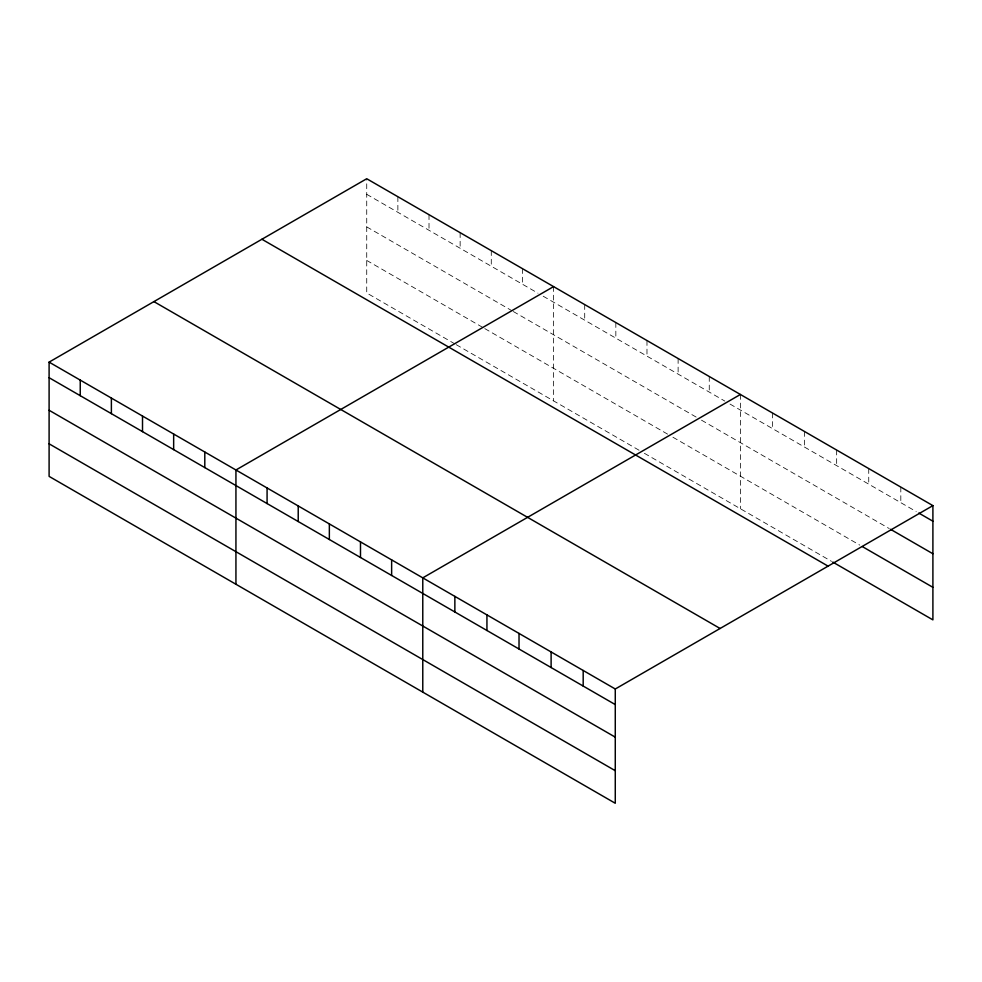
<?xml version="1.0" encoding="UTF-8"?>
<svg xmlns="http://www.w3.org/2000/svg" width="982" height="982" viewBox="0 0 982 982"><rect width="100%" height="100%" fill="white"/><g stroke="black" fill="none" stroke-linecap="round" stroke-linejoin="round"><path stroke-width="0.74" stroke-dasharray="4.91 3.68" d="M366.728 194.326L537.989 293.201M543.181 296.208L724.826 401.073M730.019 404.068L916.218 511.573M366.728 226.891L512.039 310.791M513.341 311.54L696.287 417.154M701.479 420.161L889.262 528.574M366.728 260.439L483.5 327.853M484.801 328.602L667.748 434.228M672.928 437.223L859.753 545.084M454.961 343.945L366.728 293.004L366.728 178.736M456.249 344.694L639.196 450.308M644.388 453.303L831.521 561.348M900.813 487.097L900.813 502.674M868.739 468.574L868.739 484.151M836.652 450.051L836.652 465.628M804.565 431.528L804.565 447.105M772.478 413.005L772.478 428.582M740.403 394.482L740.403 508.737M709.262 376.499L709.262 392.088M678.12 358.528L678.12 374.105M646.978 340.545L646.978 356.135M615.837 322.562L615.837 338.152M584.707 304.592L584.707 320.169M553.566 286.609L553.566 400.877M522.424 268.626L522.424 284.215M491.282 250.655L491.282 266.232M460.141 232.673L460.141 248.262M429.011 214.702L429.011 230.279M397.87 196.719L397.87 212.308"/><path stroke-width="1.47" d="M49.1 362.125L615.272 688.996L615.272 803.264L49.1 476.38L49.1 362.125L366.728 178.736L932.9 505.62L932.9 619.875L832.797 562.085M553.566 286.609L235.938 469.985L235.938 584.253M740.403 394.482L422.776 577.858L422.776 692.126M615.272 688.996L932.9 505.62M918.784 513.058L932.9 521.209M890.551 529.31L932.9 553.762M862.319 546.569L932.9 587.322M261.912 239.252L828.084 566.135M153.916 301.609L720.088 628.48M49.1 377.702L615.272 704.585M49.1 410.267L615.272 737.151M49.1 443.815L615.272 770.698M583.185 670.473L583.185 686.062M551.111 651.95L551.111 667.539M519.024 633.427L519.024 649.016M486.937 614.904L486.937 630.493M454.862 596.381L454.862 611.97M391.634 559.875L391.634 575.464M360.492 541.904L360.492 557.494M329.351 523.922L329.351 539.511M298.221 505.951L298.221 521.528M267.079 487.968L267.079 503.557M204.796 452.015L204.796 467.592M173.654 434.032L173.654 449.621M142.513 416.049L142.513 431.638M111.383 398.078L111.383 413.668M80.242 380.095L80.242 395.685"/></g></svg>
